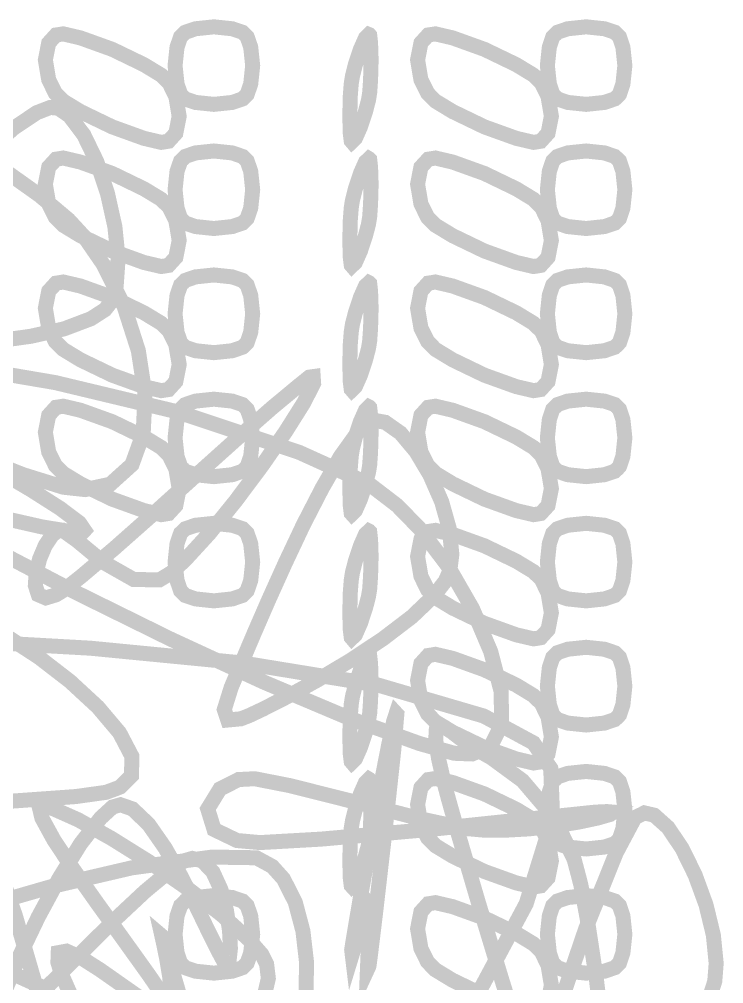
# Model space of a CAD drawing. Extents: x 0.5 to 10.7, y 0.3 to 10.6.
# Drawn here: x 9.916 to 10.568, y 7.936 to 8.828 of the extents above; entities that cross this region are included whole.
import ezdxf

# ---------------------------------------------------------------- set-up
doc = ezdxf.new("R2010")
doc.units = 0
doc.layers.get('0').update_dxf_attribs({"linetype": 'CONTINUOUS'})

msp = doc.modelspace()

# ---------------------------------------------------------------- linework, layer by layer
at = {"color": 0, "const_width": 0.013889}
for points in [[(10.125, 8.81392), (10.1271, 8.81179), (10.1304, 8.80225), (10.1322, 8.78521), (10.1304, 8.76824), (10.1271, 8.75868), (10.125, 8.75651), (10.1228, 8.75439), (10.1133, 8.75114), (10.0963, 8.74935), (10.0793, 8.75114), (10.0698, 8.75439), (10.0677, 8.75651), (10.0655, 8.75868), (10.0622, 8.76824), (10.0604, 8.78521), (10.0622, 8.80225), (10.0655, 8.81179), (10.0677, 8.81392), (10.0698, 8.81603), (10.0793, 8.81928), (10.0963, 8.82107), (10.1133, 8.81928), (10.1228, 8.81608), (10.125, 8.81392)], [(10.4695, 8.81392), (10.4716, 8.81179), (10.4748, 8.80225), (10.4766, 8.78521), (10.4748, 8.76824), (10.4716, 8.75868), (10.4695, 8.75651), (10.4673, 8.75439), (10.4577, 8.75114), (10.4408, 8.74935), (10.4237, 8.75114), (10.4142, 8.75439), (10.4121, 8.75651), (10.4099, 8.75868), (10.4067, 8.76824), (10.4049, 8.78521), (10.4067, 8.80225), (10.4099, 8.81179), (10.4121, 8.81392), (10.4142, 8.81603), (10.4237, 8.81928), (10.4408, 8.82107), (10.4577, 8.81928), (10.4673, 8.81608), (10.4695, 8.81392)], [(10.0518, 8.77225), (10.0549, 8.76915), (10.0611, 8.75667), (10.0642, 8.73833), (10.0611, 8.72265), (10.0544, 8.71528), (10.0518, 8.71485), (10.0476, 8.71419), (10.0316, 8.71793), (10.0023, 8.72851), (9.97288, 8.74268), (9.95692, 8.75239), (9.95281, 8.75651), (9.94965, 8.75965), (9.94347, 8.77214), (9.94037, 8.79042), (9.94347, 8.80615), (9.95019, 8.81353), (9.95281, 8.81392), (9.95692, 8.81456), (9.97288, 8.81082), (10.0023, 8.80024), (10.0316, 8.78608), (10.0476, 8.77636), (10.0518, 8.77225)], [(10.2399, 8.81392), (10.2405, 8.81326), (10.2413, 8.80615), (10.2418, 8.79042), (10.2413, 8.77214), (10.2405, 8.76036), (10.2399, 8.75651), (10.2393, 8.75304), (10.2366, 8.74268), (10.2319, 8.72851), (10.2272, 8.71793), (10.224, 8.71485), (10.224, 8.71485), (10.2234, 8.71556), (10.2225, 8.72265), (10.2221, 8.73833), (10.2225, 8.75667), (10.2234, 8.76839), (10.224, 8.77225), (10.2246, 8.77576), (10.2272, 8.78608), (10.2319, 8.80024), (10.2366, 8.81082), (10.2398, 8.81396), (10.2399, 8.81392)], [(10.3963, 8.77225), (10.3994, 8.76915), (10.4055, 8.75667), (10.4086, 8.73833), (10.4055, 8.72265), (10.3988, 8.71528), (10.3963, 8.71485), (10.3921, 8.71419), (10.3761, 8.71793), (10.3467, 8.72851), (10.3173, 8.74268), (10.3013, 8.75239), (10.2972, 8.75651), (10.2941, 8.75965), (10.2879, 8.77214), (10.2848, 8.79042), (10.2879, 8.80615), (10.2946, 8.81353), (10.2972, 8.81392), (10.3013, 8.81456), (10.3173, 8.81082), (10.3467, 8.80024), (10.3761, 8.78608), (10.3921, 8.77636), (10.3963, 8.77225)], [(10.125, 8.699), (10.1271, 8.69694), (10.1304, 8.68739), (10.1322, 8.67036), (10.1304, 8.65338), (10.1271, 8.64382), (10.125, 8.64165), (10.1228, 8.63954), (10.1133, 8.63629), (10.0963, 8.6345), (10.0793, 8.63629), (10.0698, 8.63954), (10.0677, 8.64165), (10.0655, 8.64382), (10.0622, 8.65338), (10.0604, 8.67036), (10.0622, 8.68739), (10.0655, 8.69689), (10.0677, 8.699), (10.0698, 8.70117), (10.0793, 8.70443), (10.0963, 8.70622), (10.1133, 8.70443), (10.1228, 8.70117), (10.125, 8.699)], [(10.4695, 8.699), (10.4716, 8.69689), (10.4748, 8.68739), (10.4766, 8.67036), (10.4748, 8.65338), (10.4716, 8.64382), (10.4695, 8.64165), (10.4673, 8.63954), (10.4577, 8.63629), (10.4408, 8.6345), (10.4237, 8.63629), (10.4142, 8.63954), (10.4121, 8.64165), (10.4099, 8.64382), (10.4067, 8.65338), (10.4049, 8.67036), (10.4067, 8.68739), (10.4099, 8.69689), (10.4121, 8.699), (10.4142, 8.70117), (10.4237, 8.70443), (10.4408, 8.70622), (10.4577, 8.70443), (10.4673, 8.70117), (10.4695, 8.699)], [(10.0518, 8.65733), (10.0549, 8.65424), (10.0611, 8.64182), (10.0642, 8.62349), (10.0611, 8.60781), (10.0544, 8.60042), (10.0518, 8.59999), (10.0476, 8.59933), (10.0316, 8.60308), (10.0023, 8.61367), (9.97288, 8.62782), (9.95692, 8.63753), (9.95281, 8.64165), (9.94965, 8.64481), (9.94347, 8.65728), (9.94037, 8.67557), (9.94347, 8.69129), (9.95019, 8.69863), (9.95281, 8.699), (9.95692, 8.69971), (9.97288, 8.69596), (10.0023, 8.68539), (10.0316, 8.67122), (10.0476, 8.66151), (10.0518, 8.65733)], [(10.2399, 8.699), (10.2405, 8.69835), (10.2413, 8.69129), (10.2418, 8.67557), (10.2413, 8.65728), (10.2405, 8.64551), (10.2399, 8.64165), (10.2393, 8.63818), (10.2366, 8.62782), (10.2319, 8.61367), (10.2272, 8.60308), (10.224, 8.59999), (10.224, 8.59999), (10.2234, 8.60069), (10.2225, 8.60781), (10.2221, 8.62349), (10.2225, 8.64182), (10.2234, 8.65354), (10.224, 8.65733), (10.2246, 8.66086), (10.2272, 8.67122), (10.2319, 8.68539), (10.2366, 8.69596), (10.2398, 8.69906), (10.2399, 8.699)], [(10.3963, 8.65733), (10.3994, 8.65424), (10.4055, 8.64182), (10.4086, 8.62349), (10.4055, 8.60781), (10.3988, 8.60042), (10.3963, 8.59999), (10.3921, 8.59933), (10.3761, 8.60308), (10.3467, 8.61367), (10.3173, 8.62782), (10.3013, 8.63753), (10.2972, 8.64165), (10.2941, 8.64481), (10.2879, 8.65728), (10.2848, 8.67557), (10.2879, 8.69129), (10.2947, 8.69863), (10.2972, 8.699), (10.3013, 8.69971), (10.3173, 8.69596), (10.3467, 8.68539), (10.3761, 8.67122), (10.3921, 8.66151), (10.3963, 8.65733)], [(10.0518, 8.54264), (10.0549, 8.53956), (10.0611, 8.52707), (10.0642, 8.50868), (10.0611, 8.49294), (10.0544, 8.48557), (10.0518, 8.48514), (10.0476, 8.48449), (10.0316, 8.48822), (10.0023, 8.49881), (9.97288, 8.51297), (9.95692, 8.52268), (9.95281, 8.52681), (9.94965, 8.52994), (9.94347, 8.54243), (9.94037, 8.56076), (9.94347, 8.57656), (9.95019, 8.58393), (9.95281, 8.58431), (9.95692, 8.58501), (9.97288, 8.58128), (10.0023, 8.57069), (10.0316, 8.55653), (10.0476, 8.54682), (10.0518, 8.54264)], [(10.125, 8.58431), (10.1271, 8.58219), (10.1304, 8.57264), (10.1322, 8.55556), (10.1304, 8.53851), (10.1271, 8.52897), (10.125, 8.52681), (10.1228, 8.52468), (10.1133, 8.52143), (10.0963, 8.51964), (10.0793, 8.52143), (10.0697, 8.52468), (10.0677, 8.52681), (10.0655, 8.52897), (10.0622, 8.53851), (10.0604, 8.55556), (10.0622, 8.57264), (10.0655, 8.58219), (10.0677, 8.58431), (10.0698, 8.58649), (10.0793, 8.58974), (10.0963, 8.59153), (10.1133, 8.58974), (10.1228, 8.58649), (10.125, 8.58431)], [(10.2399, 8.58431), (10.2405, 8.58365), (10.2413, 8.57656), (10.2418, 8.56076), (10.2413, 8.54243), (10.2405, 8.53065), (10.2399, 8.52681), (10.2393, 8.52333), (10.2366, 8.51297), (10.2319, 8.49881), (10.2272, 8.48822), (10.224, 8.48514), (10.224, 8.48514), (10.2234, 8.48583), (10.2225, 8.49294), (10.2221, 8.50868), (10.2225, 8.52707), (10.2234, 8.53879), (10.224, 8.54264), (10.2246, 8.54617), (10.2272, 8.55653), (10.2319, 8.57069), (10.2366, 8.58128), (10.2398, 8.58436), (10.2399, 8.58431)], [(10.3963, 8.54264), (10.3994, 8.53956), (10.4055, 8.52707), (10.4086, 8.50868), (10.4055, 8.49294), (10.3988, 8.48557), (10.3963, 8.48514), (10.3921, 8.48449), (10.3761, 8.48822), (10.3467, 8.49881), (10.3173, 8.51297), (10.3013, 8.52268), (10.2972, 8.52681), (10.2941, 8.52994), (10.2879, 8.54243), (10.2848, 8.56076), (10.2879, 8.57656), (10.2946, 8.58393), (10.2972, 8.58431), (10.3013, 8.58501), (10.3173, 8.58128), (10.3467, 8.57069), (10.3761, 8.55653), (10.3921, 8.54682), (10.3963, 8.54264)], [(10.4695, 8.58431), (10.4716, 8.58219), (10.4748, 8.57264), (10.4766, 8.55556), (10.4748, 8.53851), (10.4716, 8.52897), (10.4695, 8.52681), (10.4673, 8.52468), (10.4577, 8.52143), (10.4408, 8.51964), (10.4237, 8.52143), (10.4142, 8.52468), (10.4121, 8.52681), (10.4099, 8.52897), (10.4067, 8.53851), (10.4049, 8.55556), (10.4067, 8.57264), (10.4099, 8.58219), (10.4121, 8.58431), (10.4142, 8.58649), (10.4237, 8.58974), (10.4408, 8.59153), (10.4577, 8.58974), (10.4673, 8.58649), (10.4695, 8.58431)], [(10.0518, 8.31293), (10.0567, 8.31592), (10.0696, 8.32785), (10.092, 8.35226), (10.1165, 8.38254), (10.1409, 8.41521), (10.1627, 8.44661), (10.1794, 8.47314), (10.1886, 8.49132), (10.1882, 8.4975), (10.1882, 8.4975), (10.1846, 8.49701), (10.1749, 8.48921), (10.15, 8.46853), (10.1168, 8.43935), (10.079, 8.40543), (10.0402, 8.37044), (10.0038, 8.33826), (9.97347, 8.31261), (9.95828, 8.30057), (9.95281, 8.29719), (9.95008, 8.29557), (9.94081, 8.29275), (9.93386, 8.29574), (9.9311, 8.30419), (9.93181, 8.31597), (9.93511, 8.329), (9.94026, 8.34119), (9.9464, 8.35042), (9.95107, 8.35433), (9.95281, 8.3546), (9.95654, 8.35519), (9.96967, 8.34586), (9.99376, 8.32585), (10.0221, 8.30979), (10.046, 8.30946), (10.0518, 8.31293)], [(10.0518, 8.42779), (10.0549, 8.42469), (10.0611, 8.41222), (10.0642, 8.39393), (10.0611, 8.37819), (10.0544, 8.37088), (10.0518, 8.37044), (10.0476, 8.36979), (10.0316, 8.37354), (10.0023, 8.38411), (9.97288, 8.39828), (9.95692, 8.40799), (9.95281, 8.41211), (9.94965, 8.41525), (9.94347, 8.42768), (9.94037, 8.44601), (9.94347, 8.46169), (9.95019, 8.46907), (9.95281, 8.46946), (9.95692, 8.47011), (9.97288, 8.46636), (10.0023, 8.45578), (10.0316, 8.44163), (10.0476, 8.43192), (10.0518, 8.42779)], [(10.125, 8.46946), (10.1271, 8.46733), (10.1304, 8.45779), (10.1322, 8.44081), (10.1304, 8.42378), (10.1271, 8.41422), (10.125, 8.41211), (10.1228, 8.41), (10.1133, 8.40674), (10.0963, 8.40494), (10.0793, 8.40674), (10.0697, 8.41), (10.0677, 8.41211), (10.0655, 8.41422), (10.0622, 8.42378), (10.0604, 8.44081), (10.0622, 8.45779), (10.0655, 8.46733), (10.0677, 8.46946), (10.0698, 8.47157), (10.0793, 8.47483), (10.0963, 8.47661), (10.1133, 8.47483), (10.1228, 8.47162), (10.125, 8.46946)], [(10.2399, 8.46946), (10.2405, 8.46881), (10.2413, 8.46169), (10.2418, 8.44601), (10.2413, 8.42768), (10.2405, 8.41596), (10.2399, 8.41211), (10.2393, 8.40864), (10.2366, 8.39828), (10.2319, 8.38411), (10.2272, 8.37354), (10.224, 8.37044), (10.224, 8.37044), (10.2234, 8.3711), (10.2225, 8.37819), (10.2221, 8.39393), (10.2225, 8.41222), (10.2234, 8.42393), (10.224, 8.42779), (10.2246, 8.43132), (10.2272, 8.44163), (10.2319, 8.45578), (10.2366, 8.46636), (10.2398, 8.46951), (10.2399, 8.46946)], [(10.3963, 8.42779), (10.3994, 8.42469), (10.4055, 8.41222), (10.4086, 8.39393), (10.4055, 8.37819), (10.3988, 8.37088), (10.3963, 8.37044), (10.3921, 8.36979), (10.3761, 8.37354), (10.3467, 8.38411), (10.3173, 8.39828), (10.3013, 8.40799), (10.2972, 8.41211), (10.2941, 8.41525), (10.2879, 8.42768), (10.2848, 8.44601), (10.2879, 8.46169), (10.2946, 8.46907), (10.2972, 8.46946), (10.3013, 8.47011), (10.3173, 8.46636), (10.3467, 8.45578), (10.3761, 8.44163), (10.3921, 8.43192), (10.3963, 8.42779)], [(10.4695, 8.46946), (10.4716, 8.46733), (10.4748, 8.45779), (10.4766, 8.44081), (10.4748, 8.42378), (10.4716, 8.41428), (10.4695, 8.41211), (10.4673, 8.41), (10.4577, 8.40674), (10.4408, 8.40494), (10.4237, 8.40674), (10.4142, 8.41), (10.4121, 8.41211), (10.4099, 8.41422), (10.4067, 8.42378), (10.4049, 8.44081), (10.4067, 8.45779), (10.4099, 8.46733), (10.4121, 8.46946), (10.4142, 8.47157), (10.4237, 8.47483), (10.4408, 8.47661), (10.4577, 8.47483), (10.4673, 8.47162), (10.4695, 8.46946)], [(10.125, 8.23986), (10.1218, 8.23242), (10.1123, 8.2099), (10.1059, 8.1894), (10.1091, 8.17979), (10.1213, 8.18093), (10.125, 8.18235), (10.1291, 8.18397), (10.1412, 8.18967), (10.1647, 8.20161), (10.1929, 8.21718), (10.2232, 8.23529), (10.2529, 8.25504), (10.2795, 8.27533), (10.3002, 8.29508), (10.3105, 8.30838), (10.3127, 8.31332), (10.3146, 8.31788), (10.3165, 8.33306), (10.3142, 8.35656), (10.3071, 8.38172), (10.2963, 8.40636), (10.2833, 8.42822), (10.269, 8.44526), (10.2548, 8.45524), (10.2447, 8.45703), (10.2421, 8.45594), (10.2383, 8.45449), (10.2288, 8.44504), (10.2133, 8.42344), (10.1965, 8.39426), (10.1791, 8.36046), (10.1624, 8.32508), (10.1471, 8.29118), (10.1343, 8.26178), (10.1273, 8.24533), (10.125, 8.23986)], [(10.125, 8.3546), (10.1271, 8.35249), (10.1304, 8.34293), (10.1322, 8.3259), (10.1304, 8.30892), (10.1271, 8.29937), (10.125, 8.29719), (10.1228, 8.29508), (10.1133, 8.29183), (10.0963, 8.29004), (10.0793, 8.29183), (10.0698, 8.29508), (10.0677, 8.29719), (10.0655, 8.29937), (10.0622, 8.30892), (10.0604, 8.3259), (10.0622, 8.34293), (10.0655, 8.35249), (10.0677, 8.3546), (10.0698, 8.35672), (10.0793, 8.35997), (10.0963, 8.36176), (10.1133, 8.35997), (10.1228, 8.35678), (10.125, 8.3546)], [(10.2399, 8.3546), (10.2405, 8.35394), (10.2413, 8.34685), (10.2418, 8.33111), (10.2413, 8.31282), (10.2405, 8.30106), (10.2399, 8.29719), (10.2393, 8.29372), (10.2366, 8.28336), (10.2319, 8.26921), (10.2272, 8.25862), (10.224, 8.25553), (10.224, 8.25553), (10.2234, 8.25624), (10.2225, 8.26335), (10.2221, 8.27903), (10.2225, 8.29736), (10.2234, 8.30908), (10.224, 8.31293), (10.2246, 8.31646), (10.2272, 8.32676), (10.2319, 8.34093), (10.2366, 8.35151), (10.2398, 8.35465), (10.2399, 8.3546)], [(10.3963, 8.31293), (10.3994, 8.30985), (10.4055, 8.29736), (10.4086, 8.27903), (10.4055, 8.26335), (10.3988, 8.25597), (10.3963, 8.25553), (10.3921, 8.25489), (10.3761, 8.25862), (10.3467, 8.26921), (10.3173, 8.28336), (10.3013, 8.29308), (10.2972, 8.29719), (10.2941, 8.30035), (10.2879, 8.31282), (10.2848, 8.33111), (10.2879, 8.34685), (10.2946, 8.35422), (10.2972, 8.3546), (10.3013, 8.35525), (10.3173, 8.35151), (10.3467, 8.34093), (10.3761, 8.32676), (10.3921, 8.31706), (10.3963, 8.31293)], [(10.4695, 8.3546), (10.4716, 8.35249), (10.4748, 8.34293), (10.4766, 8.3259), (10.4748, 8.30892), (10.4716, 8.29937), (10.4695, 8.29719), (10.4673, 8.29508), (10.4577, 8.29183), (10.4408, 8.29004), (10.4237, 8.29183), (10.4142, 8.29508), (10.4121, 8.29719), (10.4099, 8.29937), (10.4067, 8.30892), (10.4049, 8.3259), (10.4067, 8.34293), (10.4099, 8.35249), (10.4121, 8.3546), (10.4142, 8.35672), (10.4237, 8.35997), (10.4408, 8.36176), (10.4577, 8.35997), (10.4673, 8.35678), (10.4695, 8.3546)], [(10.4695, 8.23986), (10.4716, 8.23774), (10.4748, 8.22819), (10.4766, 8.2111), (10.4748, 8.19407), (10.4716, 8.18451), (10.4695, 8.18235), (10.4673, 8.18024), (10.4577, 8.17697), (10.4408, 8.17518), (10.4237, 8.17697), (10.4142, 8.18024), (10.4121, 8.18235), (10.4099, 8.18451), (10.4067, 8.19407), (10.4049, 8.2111), (10.4067, 8.22819), (10.4099, 8.23774), (10.4121, 8.23986), (10.4142, 8.24203), (10.4237, 8.24528), (10.4408, 8.24707), (10.4577, 8.24528), (10.4673, 8.24203), (10.4695, 8.23986)], [(10.2399, 8.23986), (10.2405, 8.23921), (10.2413, 8.2321), (10.2418, 8.21631), (10.2413, 8.19797), (10.2405, 8.18619), (10.2399, 8.18235), (10.2393, 8.17888), (10.2366, 8.16851), (10.2319, 8.15435), (10.2272, 8.14378), (10.224, 8.14068), (10.224, 8.14068), (10.2234, 8.14139), (10.2225, 8.14849), (10.2221, 8.16422), (10.2225, 8.18261), (10.2234, 8.19433), (10.224, 8.19819), (10.2246, 8.20171), (10.2272, 8.21208), (10.2319, 8.22624), (10.2366, 8.23682), (10.2398, 8.2399), (10.2399, 8.23986)], [(10.3963, 8.19819), (10.3994, 8.1951), (10.4055, 8.18261), (10.4086, 8.16422), (10.4055, 8.14849), (10.3988, 8.14111), (10.3963, 8.14068), (10.3921, 8.14003), (10.3761, 8.14378), (10.3467, 8.15435), (10.3173, 8.16851), (10.3013, 8.17822), (10.2972, 8.18235), (10.2941, 8.18549), (10.2879, 8.19797), (10.2848, 8.21631), (10.2879, 8.2321), (10.2946, 8.23947), (10.2972, 8.23986), (10.3013, 8.24056), (10.3173, 8.23682), (10.3467, 8.22624), (10.3761, 8.21208), (10.3921, 8.20236), (10.3963, 8.19819)], [(10.2399, 8.01014), (10.2405, 8.0095), (10.2403, 7.99599), (10.2392, 7.96951), (10.2384, 7.94906), (10.2397, 7.95187), (10.2399, 7.95281), (10.2409, 7.96013), (10.2459, 8.00125), (10.2549, 8.07932), (10.2628, 8.15246), (10.2656, 8.18517), (10.265, 8.18582), (10.265, 8.18582), (10.2626, 8.1785), (10.2581, 8.15712), (10.252, 8.12597), (10.2451, 8.08914), (10.2382, 8.05083), (10.2318, 8.01519), (10.2269, 7.98639), (10.2247, 7.97299), (10.224, 7.96847), (10.2238, 7.96718), (10.2243, 7.96306), (10.2293, 7.97939), (10.2356, 8.00071), (10.2399, 8.01014), (10.2399, 8.01014)], [(10.4695, 8.125), (10.4716, 8.12289), (10.4748, 8.11333), (10.4766, 8.09636), (10.4748, 8.07932), (10.4716, 8.06982), (10.4695, 8.06765), (10.4673, 8.06554), (10.4577, 8.06228), (10.4408, 8.06049), (10.4237, 8.06228), (10.4142, 8.06554), (10.4121, 8.06765), (10.4099, 8.06976), (10.4067, 8.07932), (10.4049, 8.09636), (10.4067, 8.11333), (10.4099, 8.12289), (10.4121, 8.125), (10.4142, 8.12717), (10.4237, 8.13043), (10.4408, 8.13222), (10.4577, 8.13043), (10.4673, 8.12717), (10.4695, 8.125)], [(10.125, 8.125), (10.1191, 8.12472), (10.1019, 8.116), (10.0906, 8.09754), (10.0965, 8.0785), (10.1177, 8.06831), (10.125, 8.06765), (10.1389, 8.0664), (10.1954, 8.06961), (10.2989, 8.07883), (10.3987, 8.08931), (10.4491, 8.09457), (10.4582, 8.095), (10.46, 8.09511), (10.4658, 8.09457), (10.4629, 8.09244), (10.4517, 8.08919), (10.4341, 8.08544), (10.4122, 8.08188), (10.3881, 8.0791), (10.3638, 8.07775), (10.3469, 8.07785), (10.3414, 8.07835), (10.3282, 8.07954), (10.2892, 8.088), (10.2259, 8.10422), (10.1662, 8.11919), (10.134, 8.12549), (10.125, 8.125)], [(10.2399, 8.125), (10.2405, 8.12435), (10.2413, 8.11724), (10.2418, 8.10157), (10.2413, 8.08322), (10.2405, 8.0715), (10.2399, 8.06765), (10.2393, 8.06418), (10.2366, 8.05382), (10.2319, 8.03965), (10.2272, 8.02908), (10.224, 8.02599), (10.224, 8.02599), (10.2234, 8.02664), (10.2225, 8.03375), (10.2221, 8.04949), (10.2225, 8.06776), (10.2234, 8.07949), (10.224, 8.08333), (10.2246, 8.08686), (10.2272, 8.09722), (10.2319, 8.11139), (10.2366, 8.12196), (10.2398, 8.12506), (10.2399, 8.125)], [(10.3963, 8.08333), (10.3994, 8.08024), (10.4055, 8.06776), (10.4086, 8.04949), (10.4055, 8.03375), (10.3988, 8.02642), (10.3963, 8.02599), (10.3921, 8.02533), (10.3761, 8.02908), (10.3467, 8.03965), (10.3173, 8.05382), (10.3013, 8.06353), (10.2972, 8.06765), (10.2941, 8.07081), (10.2879, 8.08322), (10.2848, 8.10157), (10.2879, 8.11724), (10.2946, 8.12463), (10.2972, 8.125), (10.3013, 8.12571), (10.3173, 8.12196), (10.3467, 8.11139), (10.3761, 8.09722), (10.3921, 8.08751), (10.3963, 8.08333)], [(10.125, 8.01014), (10.1271, 8.00803), (10.1304, 7.99849), (10.1322, 7.9815), (10.1304, 7.96446), (10.1271, 7.95492), (10.125, 7.95281), (10.1228, 7.95068), (10.1133, 7.94743), (10.0963, 7.94564), (10.0793, 7.94743), (10.0697, 7.95068), (10.0677, 7.95281), (10.0655, 7.95492), (10.0622, 7.96446), (10.0604, 7.9815), (10.0622, 7.99849), (10.0655, 8.00803), (10.0677, 8.01014), (10.0698, 8.01232), (10.0793, 8.01557), (10.0963, 8.01736), (10.1133, 8.01557), (10.1228, 8.01232), (10.125, 8.01014)], [(10.4695, 8.01014), (10.4716, 8.00803), (10.4748, 7.99849), (10.4766, 7.9815), (10.4748, 7.96446), (10.4716, 7.95497), (10.4695, 7.95281), (10.4673, 7.95068), (10.4577, 7.94743), (10.4408, 7.94564), (10.4237, 7.94743), (10.4142, 7.95068), (10.4121, 7.95281), (10.4099, 7.95492), (10.4067, 7.96446), (10.4049, 7.9815), (10.4067, 7.99849), (10.4099, 8.00803), (10.4121, 8.01014), (10.4142, 8.01232), (10.4237, 8.01557), (10.4408, 8.01736), (10.4577, 8.01557), (10.4673, 8.01232), (10.4695, 8.01014)]]:
    msp.add_lwpolyline(points, close=True, dxfattribs=at)
for points in [[(9.89264, 8.53006), (9.92676, 8.53478), (9.95768, 8.54167), (9.98253, 8.55106), (9.9955, 8.5594), (9.99849, 8.56321), (10.0014, 8.567), (10.0059, 8.58143), (10.0077, 8.60672), (10.0047, 8.63624), (9.99783, 8.66704), (9.98796, 8.69635), (9.97592, 8.72119), (9.96263, 8.73876), (9.95242, 8.74576), (9.94889, 8.7461), (9.94488, 8.74647), (9.93235, 8.74164), (9.91114, 8.72743), (9.88699, 8.70611)], [(9.88693, 8.69937), (9.93506, 8.6651), (9.96186, 8.64253), (9.96972, 8.634), (9.96972, 8.634), (9.97657, 8.62657), (9.99403, 8.60124), (10.0132, 8.56261), (10.0264, 8.52149), (10.0326, 8.48118), (10.0309, 8.44493), (10.0205, 8.41607), (10.0004, 8.39794), (9.97715, 8.39296), (9.96972, 8.39378), (9.95703, 8.39518), (9.91986, 8.40674), (9.8481, 8.43494)], [(9.88542, 8.50287), (9.94943, 8.49197), (10.0626, 8.4649), (10.1753, 8.4274), (10.2399, 8.39817), (10.2582, 8.38417), (10.2582, 8.38417), (10.2659, 8.37825), (10.2867, 8.35693), (10.3131, 8.32194), (10.3356, 8.28282), (10.3525, 8.243), (10.3621, 8.20617), (10.3626, 8.17578), (10.3524, 8.15539), (10.3352, 8.14839), (10.3296, 8.1486), (10.3187, 8.14903), (10.2866, 8.15804), (10.2218, 8.18138), (10.1425, 8.21485), (10.056, 8.25478), (9.96962, 8.29731), (9.89057, 8.33871)], [(9.85829, 8.37631), (9.93722, 8.35846), (9.97385, 8.35249), (9.97624, 8.35488), (9.97657, 8.35525), (9.97185, 8.36219), (9.95421, 8.37549), (9.92703, 8.39279), (9.89415, 8.41217)], [(9.94049, 7.90289), (9.91249, 7.99918), (9.87864, 8.09462), (9.84169, 8.18143), (9.80425, 8.25185), (9.7794, 8.28831), (9.76904, 8.29818), (9.76096, 8.30588), (9.73053, 8.32226), (9.68386, 8.33208), (9.6326, 8.32954), (9.58024, 8.3164), (9.53039, 8.29438), (9.48654, 8.26535), (9.45226, 8.23101), (9.43457, 8.20329), (9.4311, 8.19319), (9.42714, 8.18169), (9.42247, 8.14453), (9.42285, 8.08018), (9.4311, 8.00575), (9.44618, 7.92665)], [(9.90571, 8.25646), (9.93435, 8.23785), (9.96311, 8.21565), (9.98893, 8.19179), (10.009, 8.16803), (10.0204, 8.14626), (10.0201, 8.12836), (10.0094, 8.11774), (10.0052, 8.1161), (9.99653, 8.1129), (9.96858, 8.109), (9.91026, 8.10482), (9.83735, 8.1034)], [(9.8406, 8.25424), (9.98199, 8.24625), (10.1227, 8.23258), (10.2486, 8.21203), (10.346, 8.18349), (10.392, 8.15864), (10.4007, 8.14583), (10.4007, 8.14583), (10.408, 8.1351), (10.4098, 8.08908), (10.3853, 8.00988), (10.3358, 7.91743)], [(10.3875, 7.86025), (10.3631, 7.93826), (10.3407, 8.0121), (10.3224, 8.07443), (10.3133, 8.10693), (10.3104, 8.11778), (10.3087, 8.12435), (10.3042, 8.1441), (10.3016, 8.16118), (10.3021, 8.17068), (10.3051, 8.17404), (10.3102, 8.1729), (10.3166, 8.16872), (10.3239, 8.16308), (10.3296, 8.15881), (10.3317, 8.1575), (10.3317, 8.1575), (10.3367, 8.15414), (10.3531, 8.14481), (10.3819, 8.12369), (10.4111, 8.08942), (10.4297, 8.05078), (10.4333, 8.03722), (10.4359, 8.02713), (10.4417, 7.99625), (10.4502, 7.94037), (10.4579, 7.87614)], [(9.92296, 7.91482), (9.94738, 7.93832), (9.97547, 7.96631), (10.0047, 7.99517), (10.0326, 8.02126), (10.0564, 8.04107), (10.0691, 8.04969), (10.0737, 8.051), (10.0764, 8.05176), (10.0857, 8.04949), (10.0954, 8.03917), (10.1028, 8.02306), (10.1079, 8.00396), (10.1108, 7.98481), (10.1116, 7.96847), (10.1104, 7.95774), (10.1074, 7.9554), (10.1072, 7.95557), (10.1051, 7.95714), (10.1011, 7.96463), (10.0918, 7.98318), (10.0799, 8.00776), (10.0661, 8.035), (10.0512, 8.06136), (10.0359, 8.08333), (10.0209, 8.0976), (10.0099, 8.1014), (10.0069, 8.10053), (10.0026, 8.09933), (9.99154, 8.08919), (9.97304, 8.06543), (9.95318, 8.03342), (9.93371, 7.99735), (9.91644, 7.96132), (9.9031, 7.92953)], [(10.0551, 7.91624), (10.036, 7.94412), (10.013, 7.97624), (9.98887, 8.00965), (9.96636, 8.0415), (9.94819, 8.06896), (9.93718, 8.08908), (9.935, 8.09814), (9.93608, 8.09901), (9.93608, 8.09901), (9.93761, 8.10032), (9.94764, 8.09776), (9.97065, 8.08751), (10.0013, 8.07042), (10.0361, 8.04872), (10.0713, 8.02447), (10.1033, 7.99978), (10.1285, 7.97689), (10.1405, 7.96317), (10.1432, 7.9579), (10.1451, 7.95415), (10.1467, 7.94069), (10.1424, 7.92231)], [(10.5565, 7.9279), (10.5582, 7.93306), (10.5598, 7.93815), (10.5611, 7.95469), (10.5585, 7.98074), (10.5517, 8.00879), (10.5416, 8.0364), (10.5295, 8.06108), (10.5165, 8.08035), (10.5038, 8.09174), (10.4947, 8.09386), (10.4926, 8.09278), (10.4859, 8.08951), (10.4685, 8.05681), (10.4404, 7.98682), (10.4143, 7.91004)], [(10.1815, 7.92654), (10.1821, 7.95535), (10.1787, 7.98454), (10.1716, 8.01133), (10.1606, 8.03293), (10.1504, 8.04428), (10.1463, 8.04656), (10.1356, 8.05236), (10.0947, 8.053), (10.0203, 8.04303), (9.94612, 8.02576), (9.90582, 8.01411), (9.8954, 8.01014), (9.8954, 8.01014), (9.88917, 8.00786), (9.87169, 7.99794), (9.8635, 7.98443), (9.87125, 7.96946), (9.889, 7.95628), (9.8954, 7.95281), (9.90614, 7.947), (9.94814, 7.92785)], [(10.3467, 7.92481), (10.3173, 7.93896), (10.3013, 7.94868), (10.2972, 7.95281), (10.2941, 7.95594), (10.2879, 7.96838), (10.2848, 7.98671), (10.2879, 8.00239), (10.2946, 8.00976), (10.2972, 8.01014), (10.3013, 8.01085), (10.3173, 8.00711), (10.3467, 7.99653), (10.3761, 7.98236), (10.3921, 7.97265), (10.3963, 7.96847), (10.3963, 7.96847), (10.3994, 7.96539), (10.4055, 7.9529), (10.4086, 7.93463), (10.4055, 7.91889)], [(10.0732, 7.89546), (10.0601, 7.94032), (10.0539, 7.96149), (10.0518, 7.96847), (10.0518, 7.96847), (10.0509, 7.97131), (10.0484, 7.97976), (10.0482, 7.97993), (10.05, 7.9719), (10.0527, 7.95861), (10.0553, 7.94299), (10.0568, 7.9279)], [(10.0273, 7.92324), (10.0095, 7.93571), (9.99083, 7.94879), (9.97358, 7.95979), (9.96001, 7.96599), (9.95231, 7.96457), (9.95199, 7.95557), (9.95281, 7.95281), (9.95486, 7.94569), (9.96397, 7.92507)]]:
    msp.add_lwpolyline(points, dxfattribs=at)

doc.saveas('drawing.dxf')
